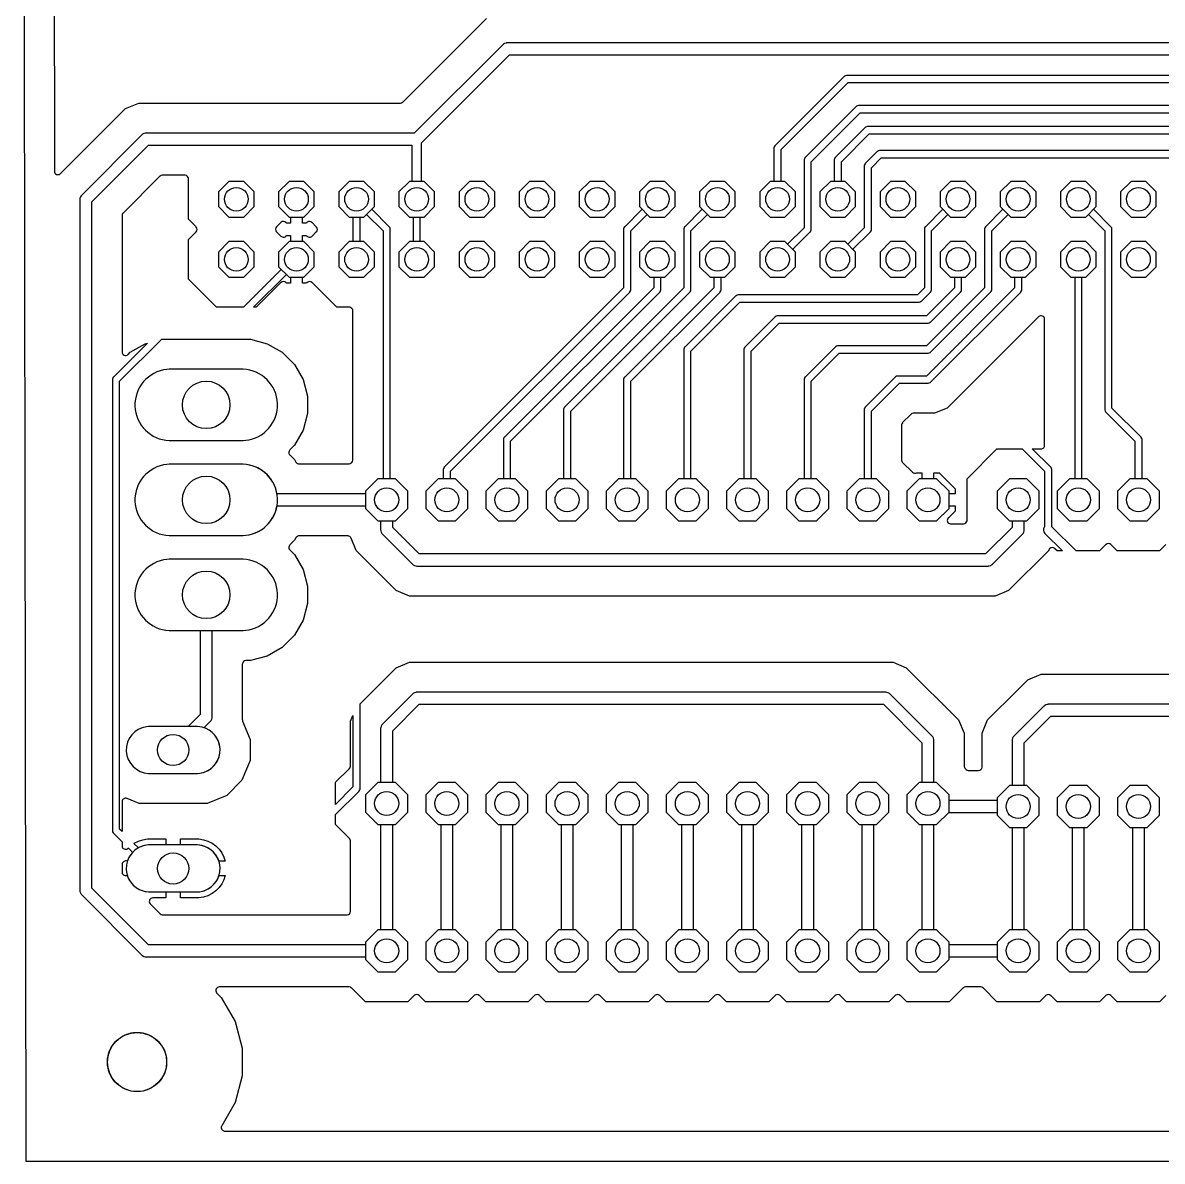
# Model space of a CAD drawing. Header units: millimetres. Extents: x -2.7 to 91.1, y 1.3 to 86.5.
# Drawn here: x -2.67 to 45.45, y 1.27 to 49.37 of the extents above; entities that cross this region are included whole.
import ezdxf

# ---------------------------------------------------------------- set-up
doc = ezdxf.new("R2010")
doc.units = ezdxf.units.MM

msp = doc.modelspace()

# ---------------------------------------------------------------- linework, layer by layer
at = {"layer": '16_copper'}
for points in [[(-1.385, 78.62), (-1.332, 43.101), (-1.332, 43.099), (-1.332, 43.097, 0.622974), (-1.084, 42.983), (-1.072, 42.993), (1.227, 45.292), (1.677, 45.742), (2.237, 45.974), (13.276, 45.974), (13.281, 45.975), (13.287, 45.974, 0.153128), (13.372, 46.008), (13.383, 46.019), (16.467, 49.102), (16.467, 49.102), (16.917, 49.552)], [(64.516, 48.514), (17.78, 48.514), (17.761, 48.512), (17.741, 48.511, 0.118891), (17.631, 48.466), (17.601, 48.44), (17.6, 48.44), (17.6, 48.44), (13.865, 44.704), (2.54, 44.704), (2.521, 44.702), (2.501, 44.701, 0.118891), (2.391, 44.656), (2.361, 44.63), (2.36, 44.63), (2.36, 44.63), (-0.18, 42.09), (-0.192, 42.075), (-0.205, 42.06, 0.118893), (-0.251, 41.95), (-0.254, 41.91, 0.000218), (-0.254, 41.91), (-0.254, 12.7), (-0.252, 12.681), (-0.251, 12.661, 0.118891), (-0.206, 12.551), (-0.18, 12.521), (-0.18, 12.52), (-0.18, 12.52), (2.36, 9.98), (2.375, 9.968), (2.39, 9.955, 0.118893), (2.5, 9.909), (2.54, 9.906, 0.000218), (2.54, 9.906), (11.811, 9.906), (11.811, 9.792), (12.332, 9.271), (13.068, 9.271), (13.589, 9.792), (13.589, 10.528), (13.068, 11.049), (12.954, 11.049), (12.954, 15.494), (13.068, 15.494), (13.589, 16.015), (13.589, 16.751), (13.068, 17.272), (12.954, 17.272), (12.954, 19.453), (14.075, 20.574), (33.677, 20.574), (35.306, 18.945), (35.306, 17.272), (35.192, 17.272), (34.671, 16.751), (34.671, 16.015), (35.192, 15.494), (35.306, 15.494), (35.306, 11.049), (35.192, 11.049), (34.671, 10.528), (34.671, 9.792), (35.192, 9.271), (35.928, 9.271), (36.449, 9.792), (36.449, 9.906), (38.481, 9.906), (38.481, 9.792), (39.002, 9.271), (39.738, 9.271), (40.259, 9.792), (40.259, 10.528), (39.738, 11.049), (39.624, 11.049), (39.624, 15.367), (39.738, 15.367), (40.259, 15.888), (40.259, 16.624), (39.738, 17.145), (39.624, 17.145), (39.624, 18.945), (40.745, 20.066), (60.855, 20.066)], [(60.96, 20.574), (40.64, 20.574), (40.621, 20.572), (40.601, 20.571, 0.118891), (40.491, 20.526), (40.461, 20.5), (40.46, 20.5), (40.46, 20.5), (39.19, 19.23), (39.178, 19.215), (39.165, 19.2, 0.118893), (39.119, 19.09), (39.116, 19.05, 0.000218), (39.116, 19.05), (39.116, 17.145), (39.002, 17.145), (38.481, 16.624), (38.481, 16.51), (36.449, 16.51), (36.449, 16.751), (35.928, 17.272), (35.814, 17.272), (35.814, 19.05), (35.812, 19.069), (35.811, 19.089, 0.118891), (35.766, 19.199), (35.74, 19.229), (35.74, 19.23), (35.74, 19.23), (33.962, 21.008), (33.947, 21.02), (33.932, 21.033, 0.118893), (33.822, 21.079), (33.782, 21.082, 0.000218), (33.782, 21.082), (13.97, 21.082), (13.951, 21.08), (13.931, 21.079, 0.118891), (13.821, 21.034), (13.791, 21.008), (13.79, 21.008), (13.79, 21.008), (12.52, 19.738), (12.508, 19.723), (12.495, 19.708, 0.118893), (12.449, 19.598), (12.446, 19.558, 0.000218), (12.446, 19.558), (12.446, 17.272), (12.332, 17.272), (11.811, 16.751), (11.811, 16.015), (12.332, 15.494), (12.446, 15.494), (12.446, 11.049), (12.332, 11.049), (11.811, 10.528), (11.811, 10.414), (2.645, 10.414), (0.254, 12.805), (0.254, 41.805), (2.645, 44.196), (13.767, 44.196), (13.767, 42.664), (13.658, 42.664), (13.216, 42.222), (13.216, 41.598), (13.658, 41.156), (13.818, 41.156), (13.818, 40.124), (13.658, 40.124), (13.216, 39.682), (13.216, 39.058), (13.658, 38.616), (14.282, 38.616), (14.724, 39.058), (14.724, 39.682), (14.282, 40.124), (14.122, 40.124), (14.122, 41.156), (14.282, 41.156), (14.724, 41.598), (14.724, 42.222), (14.282, 42.664), (14.173, 42.664), (14.173, 44.294), (17.885, 48.006), (64.77, 48.006)], [(82.487, 47.142), (32.131, 47.142), (32.125, 47.142), (32.12, 47.142, 0.153128), (32.035, 47.108), (32.023, 47.098), (29.102, 44.177), (29.099, 44.172), (29.094, 44.168, 0.153125), (29.058, 44.085), (29.058, 44.069), (29.058, 42.664), (28.898, 42.664), (28.456, 42.222), (28.456, 41.598), (28.898, 41.156), (29.522, 41.156), (29.964, 41.598), (29.964, 42.222), (29.522, 42.664), (29.362, 42.664), (29.362, 44.006), (32.194, 46.838), (82.55, 46.838)], [(83.757, 45.872), (32.639, 45.872), (32.633, 45.872), (32.628, 45.872, 0.153128), (32.543, 45.838), (32.531, 45.828), (30.372, 43.669), (30.369, 43.664), (30.364, 43.66, 0.153125), (30.328, 43.577), (30.328, 43.561), (30.328, 40.703), (29.635, 40.011), (29.522, 40.124), (28.898, 40.124), (28.456, 39.682), (28.456, 39.058), (28.898, 38.616), (29.522, 38.616), (29.964, 39.058), (29.964, 39.682), (29.851, 39.795), (30.588, 40.532), (30.591, 40.537), (30.596, 40.541, 0.153125), (30.632, 40.624), (30.632, 40.64), (30.632, 43.498), (32.702, 45.568), (83.82, 45.568)], [(63.119, 44.983), (33.02, 44.983), (33.014, 44.983), (33.009, 44.983, 0.153128), (32.924, 44.949), (32.912, 44.939), (31.642, 43.669), (31.639, 43.664), (31.634, 43.66, 0.153125), (31.598, 43.577), (31.598, 43.561), (31.598, 42.664), (31.438, 42.664), (30.996, 42.222), (30.996, 41.598), (31.438, 41.156), (32.062, 41.156), (32.504, 41.598), (32.504, 42.222), (32.062, 42.664), (31.902, 42.664), (31.902, 43.498), (33.083, 44.679), (63.056, 44.679)], [(61.595, 43.967), (33.528, 43.967), (33.522, 43.967), (33.517, 43.967, 0.153128), (33.432, 43.933), (33.42, 43.923), (32.912, 43.415), (32.909, 43.41), (32.904, 43.406, 0.153125), (32.868, 43.323), (32.868, 43.307), (32.868, 40.703), (32.175, 40.011), (32.062, 40.124), (31.438, 40.124), (30.996, 39.682), (30.996, 39.058), (31.438, 38.616), (32.062, 38.616), (32.504, 39.058), (32.504, 39.682), (32.391, 39.795), (33.128, 40.532), (33.131, 40.537), (33.136, 40.541, 0.153125), (33.172, 40.624), (33.172, 40.64), (33.172, 43.244), (33.591, 43.663), (61.532, 43.663)], [(45.612, 27.319), (45.344, 27.051), (43.556, 27.051), (43.288, 27.319), (43.285, 27.321), (43.282, 27.324, 0.370187), (43.084, 27.329), (43.072, 27.319), (42.804, 27.051), (41.816, 27.051), (40.792, 28.075), (40.792, 30.48), (40.792, 30.486), (40.792, 30.491, 0.153128), (40.758, 30.576), (40.748, 30.588), (39.967, 31.369), (40.289, 31.369), (40.295, 31.367), (40.308, 31.364, 0.436405), (40.487, 31.498), (40.488, 31.514), (40.488, 36.838), (40.487, 36.84), (40.488, 36.842, 0.622974), (40.239, 36.956), (40.227, 36.946), (36.787, 33.506), (36.366, 33.084), (35.843, 32.868), (34.942, 32.868), (34.937, 32.867), (34.931, 32.867, 0.153128), (34.846, 32.833), (34.835, 32.823), (34.487, 32.475), (34.483, 32.471), (34.479, 32.467, 0.153125), (34.443, 32.383), (34.442, 32.368), (34.442, 30.904), (34.443, 30.898), (34.443, 30.893, 0.153124), (34.477, 30.808), (34.487, 30.796), (34.901, 30.383), (34.904, 30.38), (34.906, 30.377, 0.268082), (35.072, 30.352), (35.074, 30.353), (35.306, 30.353), (35.306, 30.099), (35.192, 30.099), (34.671, 29.578), (34.671, 28.842), (35.192, 28.321), (35.928, 28.321), (36.449, 28.842), (36.449, 28.956), (36.703, 28.956), (36.703, 28.737), (36.421, 28.454), (36.419, 28.453), (36.418, 28.451, 0.622974), (36.513, 28.195), (36.528, 28.194), (37.059, 28.194), (37.062, 28.194), (37.066, 28.194, 0.370187), (37.21, 28.331), (37.211, 28.346), (37.211, 30.104), (38.476, 31.369), (39.535, 31.369), (40.488, 30.417), (40.488, 28.073), (40.473, 28.055, 0.361417), (40.496, 27.796), (41.242, 27.051), (41.016, 27.051), (40.919, 27.147), (40.917, 27.149), (40.915, 27.151, 0.417866), (40.699, 27.142), (40.697, 27.14), (40.695, 27.138, 0.04296), (40.677, 27.112), (40.671, 27.098), (40.662, 27.077), (40.212, 26.627), (39.413, 25.828), (39.413, 25.828), (38.963, 25.378), (38.403, 25.146), (13.667, 25.146), (13.107, 25.378), (12.657, 25.828), (12.657, 25.828), (11.408, 27.077), (11.195, 27.592), (11.192, 27.596), (11.191, 27.601, 0.258803), (11.069, 27.685), (11.054, 27.686), (8.997, 27.686), (8.987, 27.685), (8.977, 27.685, 0.17068), (8.887, 27.639), (8.885, 27.636), (8.881, 27.631), (8.874, 27.623), (8.869, 27.616), (8.868, 27.614), (8.867, 27.613), (8.865, 27.61), (8.805, 27.506), (8.61, 27.311), (8.608, 27.308), (8.605, 27.306, 0.370187), (8.6, 27.107), (8.61, 27.096), (8.805, 26.901), (9.171, 26.268), (9.36, 25.562), (9.36, 24.831), (9.171, 24.126), (8.805, 23.493), (8.289, 22.976), (7.656, 22.611), (6.95, 22.422), (6.756, 22.422), (6.753, 22.421), (6.749, 22.422, 0.370187), (6.605, 22.285), (6.604, 22.269), (6.604, 19.921), (6.605, 19.914), (6.605, 19.907, 0.050692), (6.61, 19.877), (6.616, 19.862), (6.934, 19.093), (6.934, 18.194), (6.59, 17.363), (5.954, 16.727), (5.123, 16.383), (2.243, 16.383), (1.735, 16.593), (1.732, 16.594), (1.729, 16.596, 0.490278), (1.525, 16.468), (1.524, 16.453), (1.524, 15.202), (1.422, 15.303), (1.422, 34.227), (3.188, 35.992), (3.21, 35.998), (6.95, 35.998), (7.656, 35.809), (8.289, 35.444), (8.805, 34.927), (9.171, 34.294), (9.36, 33.589), (9.36, 32.858), (9.171, 32.152), (8.805, 31.519), (8.61, 31.324), (8.608, 31.321), (8.605, 31.319, 0.370187), (8.6, 31.12), (8.61, 31.109), (8.805, 30.914), (8.865, 30.81), (8.871, 30.802), (8.877, 30.793, 0.205411), (8.982, 30.735), (8.99, 30.734), (8.992, 30.734), (8.994, 30.734), (8.997, 30.734), (11.108, 30.734), (11.113, 30.735), (11.119, 30.734, 0.14111), (11.204, 30.768), (11.215, 30.779), (11.233, 30.796, 0.172388), (11.277, 30.888), (11.278, 30.904), (11.278, 37.194), (11.277, 37.197), (11.277, 37.201, 0.370187), (11.141, 37.345), (11.125, 37.346), (10.592, 37.346), (9.549, 38.388), (9.546, 38.391), (9.544, 38.394, 0.370187), (9.345, 38.399), (9.334, 38.388), (9.308, 38.362), (9.14, 38.362), (9.14, 38.616), (9.202, 38.616), (9.644, 39.058), (9.644, 39.682), (9.202, 40.124), (9.14, 40.124), (9.14, 40.378), (9.308, 40.378), (9.334, 40.352, 0.384471), (9.538, 40.341), (9.549, 40.352), (9.73, 40.532), (9.731, 40.534, 0.380888), (9.74, 40.736), (9.73, 40.748), (9.549, 40.928), (9.546, 40.931), (9.544, 40.934, 0.370187), (9.345, 40.939), (9.334, 40.928), (9.308, 40.902), (9.14, 40.902), (9.14, 41.156), (9.202, 41.156), (9.644, 41.598), (9.644, 42.222), (9.202, 42.664), (8.578, 42.664), (8.136, 42.222), (8.136, 41.598), (8.578, 41.156), (8.64, 41.156), (8.64, 40.902), (8.472, 40.902), (8.446, 40.928, 0.384471), (8.242, 40.939), (8.231, 40.928), (8.05, 40.748), (8.049, 40.746, 0.380847), (8.04, 40.544), (8.05, 40.532), (8.231, 40.352), (8.234, 40.349), (8.236, 40.346, 0.370187), (8.435, 40.341), (8.446, 40.352), (8.472, 40.378), (8.64, 40.378), (8.64, 40.124), (8.578, 40.124), (8.136, 39.682), (8.136, 39.058), (8.249, 38.945), (6.65, 37.346), (5.512, 37.346), (4.326, 38.532), (4.326, 40.208), (4.65, 40.532), (4.651, 40.534, 0.380897), (4.66, 40.736), (4.65, 40.748), (4.326, 41.072), (4.326, 42.774), (4.326, 42.777), (4.326, 42.781), (4.326, 42.781, 0.370187), (4.189, 42.925), (4.174, 42.926), (3.234, 42.926), (3.229, 42.925), (3.223, 42.926, 0.153128), (3.138, 42.892), (3.127, 42.881), (1.569, 41.323), (1.565, 41.319), (1.561, 41.315, 0.153125), (1.525, 41.231), (1.524, 41.216), (1.524, 35.464), (1.524, 35.463), (1.524, 35.461, 0.622978), (1.773, 35.346), (1.784, 35.357), (1.871, 35.444), (2.504, 35.809), (2.599, 35.834), (1.162, 34.398), (1.159, 34.393), (1.154, 34.389, 0.153125), (1.118, 34.306), (1.118, 34.29), (1.118, 15.24), (1.118, 15.234), (1.118, 15.229, 0.153128), (1.152, 15.144), (1.162, 15.132), (1.524, 14.77), (1.524, 14.599), (1.524, 14.598), (1.524, 14.596, 0.622978), (1.773, 14.481), (1.784, 14.492), (1.793, 14.501), (1.973, 14.321), (1.961, 14.31, 0.087489), (1.776, 14.019), (1.749, 13.945, 0.518576), (1.525, 13.808), (1.524, 13.792), (1.524, 13.487), (1.524, 13.484), (1.524, 13.48, 0.370187), (1.661, 13.336), (1.676, 13.335), (1.749, 13.335), (1.776, 13.26, 0.291474), (2.649, 12.649), (3.378, 12.649), (3.378, 12.395), (2.828, 12.395), (2.826, 12.395), (2.824, 12.395, 0.622974), (2.71, 12.147), (2.72, 12.135), (3.127, 11.729), (3.131, 11.725), (3.135, 11.721, 0.153125), (3.219, 11.685), (3.234, 11.684), (11.024, 11.684), (11.027, 11.684), (11.031, 11.684, 0.370187), (11.175, 11.821), (11.176, 11.836), (11.176, 14.791), (11.175, 14.796), (11.176, 14.802, 0.153128), (11.142, 14.887), (11.131, 14.898), (10.541, 15.489), (10.541, 15.913), (11.538, 16.91), (11.541, 16.915), (11.546, 16.919, 0.153125), (11.582, 17.002), (11.582, 17.018), (11.582, 20.596), (13.107, 22.12), (13.667, 22.352), (34.085, 22.352), (34.645, 22.12), (36.852, 19.913), (37.084, 19.353), (37.084, 17.975), (37.085, 17.97), (37.084, 17.964, 0.101646), (37.101, 17.905), (37.107, 17.897), (37.111, 17.888, 0.015582), (37.118, 17.879), (37.129, 17.868), (37.172, 17.825, 0.172358), (37.264, 17.781), (37.279, 17.78), (37.694, 17.78), (37.697, 17.78), (37.701, 17.78, 0.370187), (37.845, 17.917), (37.846, 17.932), (37.846, 19.353), (38.078, 19.913), (39.327, 21.162), (39.327, 21.162), (39.777, 21.612), (40.337, 21.844), (61.263, 21.844)], [(45.612, 8.269), (45.344, 8.001), (43.556, 8.001), (43.288, 8.269), (43.285, 8.271), (43.282, 8.274, 0.370187), (43.084, 8.279), (43.072, 8.269), (42.804, 8.001), (41.016, 8.001), (40.748, 8.269), (40.745, 8.271), (40.742, 8.274, 0.370187), (40.544, 8.279), (40.532, 8.269), (40.264, 8.001), (38.476, 8.001), (37.885, 8.591), (37.881, 8.595), (37.877, 8.599, 0.153125), (37.793, 8.635), (37.778, 8.636), (37.152, 8.636), (37.147, 8.635), (37.141, 8.636, 0.153128), (37.056, 8.602), (37.045, 8.591), (36.454, 8.001), (34.666, 8.001), (34.398, 8.269), (34.395, 8.271), (34.392, 8.274, 0.370187), (34.194, 8.279), (34.182, 8.269), (33.914, 8.001), (32.126, 8.001), (31.858, 8.269), (31.855, 8.271), (31.852, 8.274, 0.370187), (31.654, 8.279), (31.642, 8.269), (31.374, 8.001), (29.586, 8.001), (29.318, 8.269), (29.315, 8.271), (29.312, 8.274, 0.370187), (29.114, 8.279), (29.102, 8.269), (28.834, 8.001), (27.046, 8.001), (26.778, 8.269), (26.775, 8.271), (26.772, 8.274, 0.370187), (26.574, 8.279), (26.562, 8.269), (26.294, 8.001), (24.506, 8.001), (24.238, 8.269), (24.235, 8.271), (24.232, 8.274, 0.370187), (24.034, 8.279), (24.022, 8.269), (23.754, 8.001), (21.966, 8.001), (21.698, 8.269), (21.695, 8.271), (21.692, 8.274, 0.370187), (21.494, 8.279), (21.482, 8.269), (21.214, 8.001), (19.426, 8.001), (19.158, 8.269), (19.155, 8.271), (19.152, 8.274, 0.370187), (18.954, 8.279), (18.942, 8.269), (18.674, 8.001), (16.886, 8.001), (16.618, 8.269), (16.615, 8.271), (16.612, 8.274, 0.370187), (16.414, 8.279), (16.402, 8.269), (16.134, 8.001), (14.346, 8.001), (14.078, 8.269), (14.075, 8.271), (14.072, 8.274, 0.370187), (13.874, 8.279), (13.862, 8.269), (13.594, 8.001), (11.806, 8.001), (11.215, 8.591), (11.211, 8.595), (11.207, 8.599, 0.153125), (11.123, 8.635), (11.108, 8.636), (5.638, 8.636), (5.636, 8.636), (5.634, 8.636, 0.622974), (5.52, 8.387), (5.53, 8.376), (5.716, 8.19), (6.301, 7.177), (6.604, 6.046), (6.604, 4.876), (6.301, 3.745), (5.737, 2.769), (5.732, 2.757), (5.726, 2.745, 0.490278), (5.854, 2.541), (5.857, 2.541), (5.859, 2.54), (5.861, 2.54), (5.869, 2.54), (81.16, 2.54)]]:
    msp.add_lwpolyline(points, format="xyb", dxfattribs=at)
for points in [[(38.119, 26.418), (38.139, 26.419, 0.118891), (38.249, 26.464), (38.279, 26.49), (38.28, 26.49), (38.28, 26.49), (39.55, 27.76), (39.562, 27.775), (39.575, 27.79, 0.118893), (39.621, 27.9), (39.624, 27.94, 0.000218), (39.624, 27.94), (39.624, 28.321), (39.738, 28.321), (40.259, 28.842), (40.259, 29.578), (39.738, 30.099), (39.002, 30.099), (38.481, 29.578), (38.481, 28.842), (39.002, 28.321), (39.116, 28.321), (39.116, 28.045), (37.995, 26.924), (14.075, 26.924), (12.954, 28.045), (12.954, 28.321), (13.068, 28.321), (13.589, 28.842), (13.589, 29.578), (13.068, 30.099), (12.852, 30.099), (12.852, 40.64), (12.852, 40.646), (12.852, 40.651, 0.153128), (12.818, 40.736), (12.808, 40.748), (12.071, 41.485), (12.184, 41.598), (12.184, 42.222), (11.742, 42.664), (11.118, 42.664), (10.676, 42.222), (10.676, 41.598), (11.118, 41.156), (11.278, 41.156), (11.278, 40.124), (11.118, 40.124), (10.676, 39.682), (10.676, 39.058), (11.118, 38.616), (11.742, 38.616), (12.184, 39.058), (12.184, 39.682), (11.742, 40.124), (11.582, 40.124), (11.582, 41.156), (11.742, 41.156), (11.855, 41.269), (12.548, 40.577), (12.548, 30.099), (12.332, 30.099), (11.811, 29.578), (11.811, 29.464), (8.069, 29.464), (8.067, 29.477, 0.35278), (6.639, 30.715), (3.521, 30.715), (3.414, 30.707, 0.931033), (3.521, 27.705), (6.639, 27.705), (6.746, 27.713, 0.332832), (8.067, 28.943), (8.069, 28.956), (11.811, 28.956), (11.811, 28.842), (12.332, 28.321), (12.446, 28.321), (12.446, 27.94), (12.448, 27.921), (12.449, 27.901, 0.118891), (12.494, 27.791), (12.52, 27.761), (12.52, 27.76), (12.52, 27.76), (13.79, 26.49), (13.805, 26.478), (13.82, 26.465, 0.118893), (13.93, 26.419), (13.97, 26.416, 0.000218), (13.97, 26.416), (38.1, 26.416)], [(16.129, 28.842), (16.129, 29.578), (15.608, 30.099), (15.392, 30.099), (15.392, 30.417), (22.968, 37.992), (22.971, 37.997), (22.976, 38.001, 0.153125), (23.012, 38.084), (23.012, 38.1), (23.012, 40.577), (23.705, 41.269), (23.818, 41.156), (24.442, 41.156), (24.884, 41.598), (24.884, 42.222), (24.442, 42.664), (23.818, 42.664), (23.376, 42.222), (23.376, 41.598), (23.489, 41.485), (22.752, 40.748), (22.749, 40.743), (22.744, 40.739, 0.153125), (22.708, 40.656), (22.708, 40.64), (22.708, 38.163), (15.132, 30.588), (15.129, 30.583), (15.124, 30.579, 0.153125), (15.088, 30.496), (15.088, 30.48), (15.088, 30.099), (14.872, 30.099), (14.351, 29.578), (14.351, 28.842), (14.872, 28.321), (15.608, 28.321)], [(21.209, 28.842), (21.209, 29.578), (20.688, 30.099), (20.472, 30.099), (20.472, 32.957), (25.508, 37.992), (25.511, 37.997), (25.516, 38.001, 0.153125), (25.552, 38.084), (25.552, 38.1), (25.552, 40.577), (26.245, 41.269), (26.358, 41.156), (26.982, 41.156), (27.424, 41.598), (27.424, 42.222), (26.982, 42.664), (26.358, 42.664), (25.916, 42.222), (25.916, 41.598), (26.029, 41.485), (25.292, 40.748), (25.289, 40.743), (25.284, 40.739, 0.153125), (25.248, 40.656), (25.248, 40.64), (25.248, 38.163), (20.212, 33.128), (20.209, 33.123), (20.204, 33.119, 0.153125), (20.168, 33.036), (20.168, 33.02), (20.168, 30.099), (19.952, 30.099), (19.431, 29.578), (19.431, 28.842), (19.952, 28.321), (20.688, 28.321)], [(26.289, 28.842), (26.289, 29.578), (25.768, 30.099), (25.552, 30.099), (25.552, 35.497), (27.622, 37.567), (35.179, 37.567), (35.185, 37.567), (35.19, 37.567, 0.153128), (35.275, 37.601), (35.287, 37.611), (35.668, 37.992), (35.671, 37.997), (35.676, 38.001, 0.153125), (35.712, 38.084), (35.712, 38.1), (35.712, 40.577), (36.405, 41.269), (36.518, 41.156), (37.142, 41.156), (37.584, 41.598), (37.584, 42.222), (37.142, 42.664), (36.518, 42.664), (36.076, 42.222), (36.076, 41.598), (36.189, 41.485), (35.452, 40.748), (35.449, 40.743), (35.444, 40.739, 0.153125), (35.408, 40.656), (35.408, 40.64), (35.408, 38.163), (35.116, 37.871), (27.559, 37.871), (27.553, 37.871), (27.548, 37.871, 0.153128), (27.463, 37.837), (27.451, 37.827), (25.292, 35.668), (25.289, 35.663), (25.284, 35.659, 0.153125), (25.248, 35.576), (25.248, 35.56), (25.248, 30.099), (25.032, 30.099), (24.511, 29.578), (24.511, 28.842), (25.032, 28.321), (25.768, 28.321)], [(31.369, 28.842), (31.369, 29.578), (30.848, 30.099), (30.632, 30.099), (30.632, 34.227), (31.813, 35.408), (35.56, 35.408), (35.566, 35.408), (35.571, 35.408, 0.153128), (35.656, 35.442), (35.668, 35.452), (38.208, 37.992), (38.211, 37.997), (38.216, 38.001, 0.153125), (38.252, 38.084), (38.252, 38.1), (38.252, 40.577), (38.945, 41.269), (39.058, 41.156), (39.682, 41.156), (40.124, 41.598), (40.124, 42.222), (39.682, 42.664), (39.058, 42.664), (38.616, 42.222), (38.616, 41.598), (38.729, 41.485), (37.992, 40.748), (37.989, 40.743), (37.984, 40.739, 0.153125), (37.948, 40.656), (37.948, 40.64), (37.948, 38.163), (35.497, 35.712), (31.75, 35.712), (31.744, 35.712), (31.739, 35.712, 0.153128), (31.654, 35.678), (31.642, 35.668), (30.372, 34.398), (30.369, 34.393), (30.364, 34.389, 0.153125), (30.328, 34.306), (30.328, 34.29), (30.328, 30.099), (30.112, 30.099), (29.591, 29.578), (29.591, 28.842), (30.112, 28.321), (30.848, 28.321)], [(45.339, 28.842), (45.339, 29.578), (44.818, 30.099), (44.602, 30.099), (44.602, 31.75), (44.602, 31.756), (44.602, 31.761, 0.153128), (44.568, 31.846), (44.558, 31.858), (43.332, 33.083), (43.332, 40.64), (43.332, 40.646), (43.332, 40.651, 0.153128), (43.298, 40.736), (43.288, 40.748), (42.551, 41.485), (42.664, 41.598), (42.664, 42.222), (42.222, 42.664), (41.598, 42.664), (41.156, 42.222), (41.156, 41.598), (41.598, 41.156), (42.222, 41.156), (42.335, 41.269), (43.028, 40.577), (43.028, 33.02), (43.028, 33.014), (43.028, 33.009, 0.153128), (43.062, 32.924), (43.072, 32.912), (44.298, 31.687), (44.298, 30.099), (44.082, 30.099), (43.561, 29.578), (43.561, 28.842), (44.082, 28.321), (44.818, 28.321)], [(18.669, 28.842), (18.669, 29.578), (18.148, 30.099), (17.932, 30.099), (17.932, 31.687), (24.238, 37.992), (24.241, 37.997), (24.246, 38.001, 0.153125), (24.282, 38.084), (24.282, 38.1), (24.282, 38.616), (24.442, 38.616), (24.884, 39.058), (24.884, 39.682), (24.442, 40.124), (23.818, 40.124), (23.376, 39.682), (23.376, 39.058), (23.818, 38.616), (23.978, 38.616), (23.978, 38.163), (17.672, 31.858), (17.669, 31.853), (17.664, 31.849, 0.153125), (17.628, 31.766), (17.628, 31.75), (17.628, 30.099), (17.412, 30.099), (16.891, 29.578), (16.891, 28.842), (17.412, 28.321), (18.148, 28.321)], [(23.749, 28.842), (23.749, 29.578), (23.228, 30.099), (23.012, 30.099), (23.012, 34.227), (26.778, 37.992), (26.781, 37.997), (26.786, 38.001, 0.153125), (26.822, 38.084), (26.822, 38.1), (26.822, 38.616), (26.982, 38.616), (27.424, 39.058), (27.424, 39.682), (26.982, 40.124), (26.358, 40.124), (25.916, 39.682), (25.916, 39.058), (26.358, 38.616), (26.518, 38.616), (26.518, 38.163), (22.752, 34.398), (22.749, 34.393), (22.744, 34.389, 0.153125), (22.708, 34.306), (22.708, 34.29), (22.708, 30.099), (22.492, 30.099), (21.971, 29.578), (21.971, 28.842), (22.492, 28.321), (23.228, 28.321)], [(28.829, 28.842), (28.829, 29.578), (28.308, 30.099), (28.092, 30.099), (28.092, 35.497), (29.273, 36.678), (35.56, 36.678), (35.566, 36.678), (35.571, 36.678, 0.153128), (35.656, 36.712), (35.668, 36.722), (36.938, 37.992), (36.941, 37.997), (36.946, 38.001, 0.153125), (36.982, 38.084), (36.982, 38.1), (36.982, 38.616), (37.142, 38.616), (37.584, 39.058), (37.584, 39.682), (37.142, 40.124), (36.518, 40.124), (36.076, 39.682), (36.076, 39.058), (36.518, 38.616), (36.678, 38.616), (36.678, 38.163), (35.497, 36.982), (29.21, 36.982), (29.204, 36.982), (29.199, 36.982, 0.153128), (29.114, 36.948), (29.102, 36.938), (27.832, 35.668), (27.829, 35.663), (27.824, 35.659, 0.153125), (27.788, 35.576), (27.788, 35.56), (27.788, 30.099), (27.572, 30.099), (27.051, 29.578), (27.051, 28.842), (27.572, 28.321), (28.308, 28.321)], [(33.909, 28.842), (33.909, 29.578), (33.388, 30.099), (33.172, 30.099), (33.172, 32.957), (34.353, 34.138), (35.56, 34.138), (35.566, 34.138), (35.571, 34.138, 0.153128), (35.656, 34.172), (35.668, 34.182), (39.478, 37.992), (39.481, 37.997), (39.486, 38.001, 0.153125), (39.522, 38.084), (39.522, 38.1), (39.522, 38.616), (39.682, 38.616), (40.124, 39.058), (40.124, 39.682), (39.682, 40.124), (39.058, 40.124), (38.616, 39.682), (38.616, 39.058), (39.058, 38.616), (39.218, 38.616), (39.218, 38.163), (35.497, 34.442), (34.29, 34.442), (34.284, 34.442), (34.279, 34.442, 0.153128), (34.194, 34.408), (34.182, 34.398), (32.912, 33.128), (32.909, 33.123), (32.904, 33.119, 0.153125), (32.868, 33.036), (32.868, 33.02), (32.868, 30.099), (32.652, 30.099), (32.131, 29.578), (32.131, 28.842), (32.652, 28.321), (33.388, 28.321)], [(7.082, 37.346), (8.465, 38.729), (8.578, 38.616), (8.64, 38.616), (8.64, 38.362), (8.472, 38.362), (8.446, 38.388, 0.384463), (8.242, 38.399), (8.231, 38.388), (7.188, 37.346)], [(6.746, 31.726, 0.931033), (6.639, 34.728), (3.521, 34.728), (3.414, 34.72, 0.931033), (3.521, 31.718), (6.639, 31.718)], [(4.803, 17.661, 0.767327), (5.053, 19.56), (4.984, 19.585), (5.26, 19.861), (5.272, 19.876), (5.285, 19.891, 0.118893), (5.331, 20.001), (5.334, 20.04, 0.000218), (5.334, 20.041), (5.334, 23.692), (6.639, 23.692), (6.746, 23.7, 0.931033), (6.639, 26.702), (3.521, 26.702), (3.414, 26.694, 0.931033), (3.521, 23.692), (4.826, 23.692), (4.826, 20.146), (4.314, 19.634), (2.649, 19.634), (2.563, 19.627, 0.916332), (2.649, 17.653), (4.717, 17.653)], [(10.541, 17.277), (11.131, 17.868), (11.135, 17.872), (11.139, 17.876, 0.153125), (11.175, 17.96), (11.176, 17.975), (11.176, 19.861), (11.278, 20.106), (11.278, 17.081), (10.541, 16.345)], [(2.029, 14.696), (2.04, 14.704), (2.215, 14.793), (2.401, 14.854), (2.594, 14.884), (3.378, 14.884), (3.378, 14.63), (2.649, 14.63), (2.563, 14.623, 0.087489), (2.235, 14.519), (2.217, 14.509)], [(5.617, 13.945, 0.313345), (4.717, 14.63), (3.988, 14.63), (3.988, 14.884), (4.772, 14.884), (4.965, 14.854), (5.151, 14.793), (5.326, 14.704), (5.484, 14.589), (5.623, 14.451), (5.738, 14.292), (5.827, 14.118), (5.883, 13.945)], [(3.988, 12.395), (3.988, 12.649), (4.717, 12.649), (4.803, 12.657, 0.289544), (5.617, 13.335), (5.883, 13.335), (5.827, 13.162), (5.738, 12.987), (5.623, 12.829), (5.484, 12.69), (5.326, 12.575), (5.151, 12.486), (4.965, 12.426), (4.772, 12.395)]]:
    msp.add_lwpolyline(points, format="xyb", close=True, dxfattribs=at)
for points in [[(7.104, 41.598), (7.104, 42.222), (6.662, 42.664), (6.038, 42.664), (5.596, 42.222), (5.596, 41.598), (6.038, 41.156), (6.662, 41.156)], [(17.264, 41.598), (17.264, 42.222), (16.822, 42.664), (16.198, 42.664), (15.756, 42.222), (15.756, 41.598), (16.198, 41.156), (16.822, 41.156)], [(19.804, 41.598), (19.804, 42.222), (19.362, 42.664), (18.738, 42.664), (18.296, 42.222), (18.296, 41.598), (18.738, 41.156), (19.362, 41.156)], [(22.344, 41.598), (22.344, 42.222), (21.902, 42.664), (21.278, 42.664), (20.836, 42.222), (20.836, 41.598), (21.278, 41.156), (21.902, 41.156)], [(35.044, 41.598), (35.044, 42.222), (34.602, 42.664), (33.978, 42.664), (33.536, 42.222), (33.536, 41.598), (33.978, 41.156), (34.602, 41.156)], [(45.204, 41.598), (45.204, 42.222), (44.762, 42.664), (44.138, 42.664), (43.696, 42.222), (43.696, 41.598), (44.138, 41.156), (44.762, 41.156)], [(7.104, 39.058), (7.104, 39.682), (6.662, 40.124), (6.038, 40.124), (5.596, 39.682), (5.596, 39.058), (6.038, 38.616), (6.662, 38.616)], [(17.264, 39.058), (17.264, 39.682), (16.822, 40.124), (16.198, 40.124), (15.756, 39.682), (15.756, 39.058), (16.198, 38.616), (16.822, 38.616)], [(19.804, 39.058), (19.804, 39.682), (19.362, 40.124), (18.738, 40.124), (18.296, 39.682), (18.296, 39.058), (18.738, 38.616), (19.362, 38.616)], [(22.344, 39.058), (22.344, 39.682), (21.902, 40.124), (21.278, 40.124), (20.836, 39.682), (20.836, 39.058), (21.278, 38.616), (21.902, 38.616)], [(35.044, 39.058), (35.044, 39.682), (34.602, 40.124), (33.978, 40.124), (33.536, 39.682), (33.536, 39.058), (33.978, 38.616), (34.602, 38.616)], [(42.799, 28.842), (42.799, 29.578), (42.278, 30.099), (42.062, 30.099), (42.062, 38.616), (42.222, 38.616), (42.664, 39.058), (42.664, 39.682), (42.222, 40.124), (41.598, 40.124), (41.156, 39.682), (41.156, 39.058), (41.598, 38.616), (41.758, 38.616), (41.758, 30.099), (41.542, 30.099), (41.021, 29.578), (41.021, 28.842), (41.542, 28.321), (42.278, 28.321)], [(45.204, 39.058), (45.204, 39.682), (44.762, 40.124), (44.138, 40.124), (43.696, 39.682), (43.696, 39.058), (44.138, 38.616), (44.762, 38.616)], [(36.449, 29.464), (36.449, 29.578), (35.928, 30.099), (35.814, 30.099), (35.814, 30.353), (36.033, 30.353), (36.703, 29.683), (36.703, 29.464)], [(16.129, 9.792), (16.129, 10.528), (15.608, 11.049), (15.494, 11.049), (15.494, 15.494), (15.608, 15.494), (16.129, 16.015), (16.129, 16.751), (15.608, 17.272), (14.872, 17.272), (14.351, 16.751), (14.351, 16.015), (14.872, 15.494), (14.986, 15.494), (14.986, 11.049), (14.872, 11.049), (14.351, 10.528), (14.351, 9.792), (14.872, 9.271), (15.608, 9.271)], [(18.669, 9.792), (18.669, 10.528), (18.148, 11.049), (18.034, 11.049), (18.034, 15.494), (18.148, 15.494), (18.669, 16.015), (18.669, 16.751), (18.148, 17.272), (17.412, 17.272), (16.891, 16.751), (16.891, 16.015), (17.412, 15.494), (17.526, 15.494), (17.526, 11.049), (17.412, 11.049), (16.891, 10.528), (16.891, 9.792), (17.412, 9.271), (18.148, 9.271)], [(21.209, 9.792), (21.209, 10.528), (20.688, 11.049), (20.574, 11.049), (20.574, 15.494), (20.688, 15.494), (21.209, 16.015), (21.209, 16.751), (20.688, 17.272), (19.952, 17.272), (19.431, 16.751), (19.431, 16.015), (19.952, 15.494), (20.066, 15.494), (20.066, 11.049), (19.952, 11.049), (19.431, 10.528), (19.431, 9.792), (19.952, 9.271), (20.688, 9.271)], [(23.749, 9.792), (23.749, 10.528), (23.228, 11.049), (23.114, 11.049), (23.114, 15.494), (23.228, 15.494), (23.749, 16.015), (23.749, 16.751), (23.228, 17.272), (22.492, 17.272), (21.971, 16.751), (21.971, 16.015), (22.492, 15.494), (22.606, 15.494), (22.606, 11.049), (22.492, 11.049), (21.971, 10.528), (21.971, 9.792), (22.492, 9.271), (23.228, 9.271)], [(26.289, 9.792), (26.289, 10.528), (25.768, 11.049), (25.654, 11.049), (25.654, 15.494), (25.768, 15.494), (26.289, 16.015), (26.289, 16.751), (25.768, 17.272), (25.032, 17.272), (24.511, 16.751), (24.511, 16.015), (25.032, 15.494), (25.146, 15.494), (25.146, 11.049), (25.032, 11.049), (24.511, 10.528), (24.511, 9.792), (25.032, 9.271), (25.768, 9.271)], [(28.829, 9.792), (28.829, 10.528), (28.308, 11.049), (28.194, 11.049), (28.194, 15.494), (28.308, 15.494), (28.829, 16.015), (28.829, 16.751), (28.308, 17.272), (27.572, 17.272), (27.051, 16.751), (27.051, 16.015), (27.572, 15.494), (27.686, 15.494), (27.686, 11.049), (27.572, 11.049), (27.051, 10.528), (27.051, 9.792), (27.572, 9.271), (28.308, 9.271)], [(31.369, 9.792), (31.369, 10.528), (30.848, 11.049), (30.734, 11.049), (30.734, 15.494), (30.848, 15.494), (31.369, 16.015), (31.369, 16.751), (30.848, 17.272), (30.112, 17.272), (29.591, 16.751), (29.591, 16.015), (30.112, 15.494), (30.226, 15.494), (30.226, 11.049), (30.112, 11.049), (29.591, 10.528), (29.591, 9.792), (30.112, 9.271), (30.848, 9.271)], [(33.909, 9.792), (33.909, 10.528), (33.388, 11.049), (33.274, 11.049), (33.274, 15.494), (33.388, 15.494), (33.909, 16.015), (33.909, 16.751), (33.388, 17.272), (32.652, 17.272), (32.131, 16.751), (32.131, 16.015), (32.652, 15.494), (32.766, 15.494), (32.766, 11.049), (32.652, 11.049), (32.131, 10.528), (32.131, 9.792), (32.652, 9.271), (33.388, 9.271)], [(42.799, 9.792), (42.799, 10.528), (42.278, 11.049), (42.164, 11.049), (42.164, 15.367), (42.278, 15.367), (42.799, 15.888), (42.799, 16.624), (42.278, 17.145), (41.542, 17.145), (41.021, 16.624), (41.021, 15.888), (41.542, 15.367), (41.656, 15.367), (41.656, 11.049), (41.542, 11.049), (41.021, 10.528), (41.021, 9.792), (41.542, 9.271), (42.278, 9.271)], [(45.339, 9.792), (45.339, 10.528), (44.818, 11.049), (44.704, 11.049), (44.704, 15.367), (44.818, 15.367), (45.339, 15.888), (45.339, 16.624), (44.818, 17.145), (44.082, 17.145), (43.561, 16.624), (43.561, 15.888), (44.082, 15.367), (44.196, 15.367), (44.196, 11.049), (44.082, 11.049), (43.561, 10.528), (43.561, 9.792), (44.082, 9.271), (44.818, 9.271)], [(36.449, 10.414), (36.449, 10.528), (35.928, 11.049), (35.814, 11.049), (35.814, 15.494), (35.928, 15.494), (36.436, 16.002), (38.481, 16.002), (38.481, 15.888), (39.002, 15.367), (39.116, 15.367), (39.116, 11.049), (39.002, 11.049), (38.481, 10.528), (38.481, 10.414)]]:
    msp.add_lwpolyline(points, close=True, dxfattribs=at)
at = {"layer": '1_copper'}
for points in [[(7.104, 41.598), (7.104, 42.222), (6.662, 42.664), (6.038, 42.664), (5.596, 42.222), (5.596, 41.598), (6.038, 41.156), (6.662, 41.156)], [(9.644, 41.598), (9.644, 42.222), (9.202, 42.664), (8.578, 42.664), (8.136, 42.222), (8.136, 41.598), (8.578, 41.156), (9.202, 41.156)], [(12.184, 41.598), (12.184, 42.222), (11.742, 42.664), (11.118, 42.664), (10.676, 42.222), (10.676, 41.598), (11.118, 41.156), (11.742, 41.156)], [(14.724, 41.598), (14.724, 42.222), (14.282, 42.664), (13.658, 42.664), (13.216, 42.222), (13.216, 41.598), (13.658, 41.156), (14.282, 41.156)], [(17.264, 41.598), (17.264, 42.222), (16.822, 42.664), (16.198, 42.664), (15.756, 42.222), (15.756, 41.598), (16.198, 41.156), (16.822, 41.156)], [(19.804, 41.598), (19.804, 42.222), (19.362, 42.664), (18.738, 42.664), (18.296, 42.222), (18.296, 41.598), (18.738, 41.156), (19.362, 41.156)], [(22.344, 41.598), (22.344, 42.222), (21.902, 42.664), (21.278, 42.664), (20.836, 42.222), (20.836, 41.598), (21.278, 41.156), (21.902, 41.156)], [(24.884, 41.598), (24.884, 42.222), (24.442, 42.664), (23.818, 42.664), (23.376, 42.222), (23.376, 41.598), (23.818, 41.156), (24.442, 41.156)], [(27.424, 41.598), (27.424, 42.222), (26.982, 42.664), (26.358, 42.664), (25.916, 42.222), (25.916, 41.598), (26.358, 41.156), (26.982, 41.156)], [(29.964, 41.598), (29.964, 42.222), (29.522, 42.664), (28.898, 42.664), (28.456, 42.222), (28.456, 41.598), (28.898, 41.156), (29.522, 41.156)], [(32.504, 41.598), (32.504, 42.222), (32.062, 42.664), (31.438, 42.664), (30.996, 42.222), (30.996, 41.598), (31.438, 41.156), (32.062, 41.156)], [(35.044, 41.598), (35.044, 42.222), (34.602, 42.664), (33.978, 42.664), (33.536, 42.222), (33.536, 41.598), (33.978, 41.156), (34.602, 41.156)], [(37.584, 41.598), (37.584, 42.222), (37.142, 42.664), (36.518, 42.664), (36.076, 42.222), (36.076, 41.598), (36.518, 41.156), (37.142, 41.156)], [(40.124, 41.598), (40.124, 42.222), (39.682, 42.664), (39.058, 42.664), (38.616, 42.222), (38.616, 41.598), (39.058, 41.156), (39.682, 41.156)], [(42.664, 41.598), (42.664, 42.222), (42.222, 42.664), (41.598, 42.664), (41.156, 42.222), (41.156, 41.598), (41.598, 41.156), (42.222, 41.156)], [(45.204, 41.598), (45.204, 42.222), (44.762, 42.664), (44.138, 42.664), (43.696, 42.222), (43.696, 41.598), (44.138, 41.156), (44.762, 41.156)], [(7.104, 39.058), (7.104, 39.682), (6.662, 40.124), (6.038, 40.124), (5.596, 39.682), (5.596, 39.058), (6.038, 38.616), (6.662, 38.616)], [(9.644, 39.058), (9.644, 39.682), (9.202, 40.124), (8.578, 40.124), (8.136, 39.682), (8.136, 39.058), (8.578, 38.616), (9.202, 38.616)], [(12.184, 39.058), (12.184, 39.682), (11.742, 40.124), (11.118, 40.124), (10.676, 39.682), (10.676, 39.058), (11.118, 38.616), (11.742, 38.616)], [(14.724, 39.058), (14.724, 39.682), (14.282, 40.124), (13.658, 40.124), (13.216, 39.682), (13.216, 39.058), (13.658, 38.616), (14.282, 38.616)], [(17.264, 39.058), (17.264, 39.682), (16.822, 40.124), (16.198, 40.124), (15.756, 39.682), (15.756, 39.058), (16.198, 38.616), (16.822, 38.616)], [(19.804, 39.058), (19.804, 39.682), (19.362, 40.124), (18.738, 40.124), (18.296, 39.682), (18.296, 39.058), (18.738, 38.616), (19.362, 38.616)], [(22.344, 39.058), (22.344, 39.682), (21.902, 40.124), (21.278, 40.124), (20.836, 39.682), (20.836, 39.058), (21.278, 38.616), (21.902, 38.616)], [(24.884, 39.058), (24.884, 39.682), (24.442, 40.124), (23.818, 40.124), (23.376, 39.682), (23.376, 39.058), (23.818, 38.616), (24.442, 38.616)], [(27.424, 39.058), (27.424, 39.682), (26.982, 40.124), (26.358, 40.124), (25.916, 39.682), (25.916, 39.058), (26.358, 38.616), (26.982, 38.616)], [(29.964, 39.058), (29.964, 39.682), (29.522, 40.124), (28.898, 40.124), (28.456, 39.682), (28.456, 39.058), (28.898, 38.616), (29.522, 38.616)], [(32.504, 39.058), (32.504, 39.682), (32.062, 40.124), (31.438, 40.124), (30.996, 39.682), (30.996, 39.058), (31.438, 38.616), (32.062, 38.616)], [(35.044, 39.058), (35.044, 39.682), (34.602, 40.124), (33.978, 40.124), (33.536, 39.682), (33.536, 39.058), (33.978, 38.616), (34.602, 38.616)], [(37.584, 39.058), (37.584, 39.682), (37.142, 40.124), (36.518, 40.124), (36.076, 39.682), (36.076, 39.058), (36.518, 38.616), (37.142, 38.616)], [(40.124, 39.058), (40.124, 39.682), (39.682, 40.124), (39.058, 40.124), (38.616, 39.682), (38.616, 39.058), (39.058, 38.616), (39.682, 38.616)], [(42.664, 39.058), (42.664, 39.682), (42.222, 40.124), (41.598, 40.124), (41.156, 39.682), (41.156, 39.058), (41.598, 38.616), (42.222, 38.616)], [(45.204, 39.058), (45.204, 39.682), (44.762, 40.124), (44.138, 40.124), (43.696, 39.682), (43.696, 39.058), (44.138, 38.616), (44.762, 38.616)], [(13.589, 28.842), (13.589, 29.578), (13.068, 30.099), (12.332, 30.099), (11.811, 29.578), (11.811, 28.842), (12.332, 28.321), (13.068, 28.321)], [(16.129, 28.842), (16.129, 29.578), (15.608, 30.099), (14.872, 30.099), (14.351, 29.578), (14.351, 28.842), (14.872, 28.321), (15.608, 28.321)], [(18.669, 28.842), (18.669, 29.578), (18.148, 30.099), (17.412, 30.099), (16.891, 29.578), (16.891, 28.842), (17.412, 28.321), (18.148, 28.321)], [(21.209, 28.842), (21.209, 29.578), (20.688, 30.099), (19.952, 30.099), (19.431, 29.578), (19.431, 28.842), (19.952, 28.321), (20.688, 28.321)], [(23.749, 28.842), (23.749, 29.578), (23.228, 30.099), (22.492, 30.099), (21.971, 29.578), (21.971, 28.842), (22.492, 28.321), (23.228, 28.321)], [(26.289, 28.842), (26.289, 29.578), (25.768, 30.099), (25.032, 30.099), (24.511, 29.578), (24.511, 28.842), (25.032, 28.321), (25.768, 28.321)], [(28.829, 28.842), (28.829, 29.578), (28.308, 30.099), (27.572, 30.099), (27.051, 29.578), (27.051, 28.842), (27.572, 28.321), (28.308, 28.321)], [(31.369, 28.842), (31.369, 29.578), (30.848, 30.099), (30.112, 30.099), (29.591, 29.578), (29.591, 28.842), (30.112, 28.321), (30.848, 28.321)], [(33.909, 28.842), (33.909, 29.578), (33.388, 30.099), (32.652, 30.099), (32.131, 29.578), (32.131, 28.842), (32.652, 28.321), (33.388, 28.321)], [(36.449, 28.842), (36.449, 29.578), (35.928, 30.099), (35.192, 30.099), (34.671, 29.578), (34.671, 28.842), (35.192, 28.321), (35.928, 28.321)], [(40.259, 28.842), (40.259, 29.578), (39.738, 30.099), (39.002, 30.099), (38.481, 29.578), (38.481, 28.842), (39.002, 28.321), (39.738, 28.321)], [(42.799, 28.842), (42.799, 29.578), (42.278, 30.099), (41.542, 30.099), (41.021, 29.578), (41.021, 28.842), (41.542, 28.321), (42.278, 28.321)], [(45.339, 28.842), (45.339, 29.578), (44.818, 30.099), (44.082, 30.099), (43.561, 29.578), (43.561, 28.842), (44.082, 28.321), (44.818, 28.321)], [(13.589, 16.015), (13.589, 16.751), (13.068, 17.272), (12.332, 17.272), (11.811, 16.751), (11.811, 16.015), (12.332, 15.494), (13.068, 15.494)], [(16.129, 16.015), (16.129, 16.751), (15.608, 17.272), (14.872, 17.272), (14.351, 16.751), (14.351, 16.015), (14.872, 15.494), (15.608, 15.494)], [(18.669, 16.015), (18.669, 16.751), (18.148, 17.272), (17.412, 17.272), (16.891, 16.751), (16.891, 16.015), (17.412, 15.494), (18.148, 15.494)], [(21.209, 16.015), (21.209, 16.751), (20.688, 17.272), (19.952, 17.272), (19.431, 16.751), (19.431, 16.015), (19.952, 15.494), (20.688, 15.494)], [(23.749, 16.015), (23.749, 16.751), (23.228, 17.272), (22.492, 17.272), (21.971, 16.751), (21.971, 16.015), (22.492, 15.494), (23.228, 15.494)], [(26.289, 16.015), (26.289, 16.751), (25.768, 17.272), (25.032, 17.272), (24.511, 16.751), (24.511, 16.015), (25.032, 15.494), (25.768, 15.494)], [(28.829, 16.015), (28.829, 16.751), (28.308, 17.272), (27.572, 17.272), (27.051, 16.751), (27.051, 16.015), (27.572, 15.494), (28.308, 15.494)], [(31.369, 16.015), (31.369, 16.751), (30.848, 17.272), (30.112, 17.272), (29.591, 16.751), (29.591, 16.015), (30.112, 15.494), (30.848, 15.494)], [(33.909, 16.015), (33.909, 16.751), (33.388, 17.272), (32.652, 17.272), (32.131, 16.751), (32.131, 16.015), (32.652, 15.494), (33.388, 15.494)], [(36.449, 16.015), (36.449, 16.751), (35.928, 17.272), (35.192, 17.272), (34.671, 16.751), (34.671, 16.015), (35.192, 15.494), (35.928, 15.494)], [(40.259, 15.888), (40.259, 16.624), (39.738, 17.145), (39.002, 17.145), (38.481, 16.624), (38.481, 15.888), (39.002, 15.367), (39.738, 15.367)], [(42.799, 15.888), (42.799, 16.624), (42.278, 17.145), (41.542, 17.145), (41.021, 16.624), (41.021, 15.888), (41.542, 15.367), (42.278, 15.367)], [(45.339, 15.888), (45.339, 16.624), (44.818, 17.145), (44.082, 17.145), (43.561, 16.624), (43.561, 15.888), (44.082, 15.367), (44.818, 15.367)], [(13.589, 9.792), (13.589, 10.528), (13.068, 11.049), (12.332, 11.049), (11.811, 10.528), (11.811, 9.792), (12.332, 9.271), (13.068, 9.271)], [(16.129, 9.792), (16.129, 10.528), (15.608, 11.049), (14.872, 11.049), (14.351, 10.528), (14.351, 9.792), (14.872, 9.271), (15.608, 9.271)], [(18.669, 9.792), (18.669, 10.528), (18.148, 11.049), (17.412, 11.049), (16.891, 10.528), (16.891, 9.792), (17.412, 9.271), (18.148, 9.271)], [(21.209, 9.792), (21.209, 10.528), (20.688, 11.049), (19.952, 11.049), (19.431, 10.528), (19.431, 9.792), (19.952, 9.271), (20.688, 9.271)], [(23.749, 9.792), (23.749, 10.528), (23.228, 11.049), (22.492, 11.049), (21.971, 10.528), (21.971, 9.792), (22.492, 9.271), (23.228, 9.271)], [(26.289, 9.792), (26.289, 10.528), (25.768, 11.049), (25.032, 11.049), (24.511, 10.528), (24.511, 9.792), (25.032, 9.271), (25.768, 9.271)], [(28.829, 9.792), (28.829, 10.528), (28.308, 11.049), (27.572, 11.049), (27.051, 10.528), (27.051, 9.792), (27.572, 9.271), (28.308, 9.271)], [(31.369, 9.792), (31.369, 10.528), (30.848, 11.049), (30.112, 11.049), (29.591, 10.528), (29.591, 9.792), (30.112, 9.271), (30.848, 9.271)], [(33.909, 9.792), (33.909, 10.528), (33.388, 11.049), (32.652, 11.049), (32.131, 10.528), (32.131, 9.792), (32.652, 9.271), (33.388, 9.271)], [(36.449, 9.792), (36.449, 10.528), (35.928, 11.049), (35.192, 11.049), (34.671, 10.528), (34.671, 9.792), (35.192, 9.271), (35.928, 9.271)], [(40.259, 9.792), (40.259, 10.528), (39.738, 11.049), (39.002, 11.049), (38.481, 10.528), (38.481, 9.792), (39.002, 9.271), (39.738, 9.271)], [(42.799, 9.792), (42.799, 10.528), (42.278, 11.049), (41.542, 11.049), (41.021, 10.528), (41.021, 9.792), (41.542, 9.271), (42.278, 9.271)], [(45.339, 9.792), (45.339, 10.528), (44.818, 11.049), (44.082, 11.049), (43.561, 10.528), (43.561, 9.792), (44.082, 9.271), (44.818, 9.271)]]:
    msp.add_lwpolyline(points, close=True, dxfattribs=at)
for points in [[(6.746, 31.726, 0.931033), (6.639, 34.728), (3.521, 34.728), (3.414, 34.72, 0.931033), (3.521, 31.718), (6.639, 31.718)], [(6.746, 27.713, 0.931033), (6.639, 30.715), (3.521, 30.715), (3.414, 30.707, 0.931033), (3.521, 27.705), (6.639, 27.705)], [(6.746, 23.7, 0.931033), (6.639, 26.702), (3.521, 26.702), (3.414, 26.694, 0.931033), (3.521, 23.692), (6.639, 23.692)], [(4.803, 17.661, 0.916332), (4.717, 19.634), (2.649, 19.634), (2.563, 19.627, 0.916332), (2.649, 17.653), (4.717, 17.653)], [(4.803, 12.657, 0.916332), (4.717, 14.63), (2.649, 14.63), (2.563, 14.623, 0.916332), (2.649, 12.649), (4.717, 12.649)]]:
    msp.add_lwpolyline(points, format="xyb", close=True, dxfattribs=at)
at = {"layer": 'drills_NPTH'}
msp.add_circle((2.159, 5.461), 1.25, dxfattribs=at)
at = {"layer": 'drills_PTH'}
for centre, radius in [((6.35, 41.91), 0.5), ((8.89, 41.91), 0.5), ((11.43, 41.91), 0.5), ((13.97, 41.91), 0.5), ((16.51, 41.91), 0.5), ((19.05, 41.91), 0.5), ((21.59, 41.91), 0.5), ((24.13, 41.91), 0.5), ((26.67, 41.91), 0.5), ((29.21, 41.91), 0.5), ((31.75, 41.91), 0.5), ((34.29, 41.91), 0.5), ((36.83, 41.91), 0.5), ((39.37, 41.91), 0.5), ((41.91, 41.91), 0.5), ((44.45, 41.91), 0.5), ((6.35, 39.37), 0.5), ((8.89, 39.37), 0.5), ((11.43, 39.37), 0.5), ((13.97, 39.37), 0.5), ((16.51, 39.37), 0.5), ((19.05, 39.37), 0.5), ((21.59, 39.37), 0.5), ((24.13, 39.37), 0.5), ((26.67, 39.37), 0.5), ((29.21, 39.37), 0.5), ((31.75, 39.37), 0.5), ((34.29, 39.37), 0.5), ((36.83, 39.37), 0.5), ((39.37, 39.37), 0.5), ((41.91, 39.37), 0.5), ((44.45, 39.37), 0.5), ((5.08, 33.223), 1.003), ((5.08, 29.21), 1.003), ((12.7, 29.21), 0.508), ((15.24, 29.21), 0.508), ((17.78, 29.21), 0.508), ((20.32, 29.21), 0.508), ((22.86, 29.21), 0.508), ((25.4, 29.21), 0.508), ((27.94, 29.21), 0.508), ((30.48, 29.21), 0.508), ((33.02, 29.21), 0.508), ((35.56, 29.21), 0.508), ((39.37, 29.21), 0.508), ((41.91, 29.21), 0.508), ((44.45, 29.21), 0.508), ((5.08, 25.197), 1.003), ((3.683, 18.644), 0.66), ((12.7, 16.383), 0.508), ((15.24, 16.383), 0.508), ((17.78, 16.383), 0.508), ((20.32, 16.383), 0.508), ((22.86, 16.383), 0.508), ((25.4, 16.383), 0.508), ((27.94, 16.383), 0.508), ((30.48, 16.383), 0.508), ((33.02, 16.383), 0.508), ((35.56, 16.383), 0.508), ((39.37, 16.256), 0.508), ((41.91, 16.256), 0.508), ((44.45, 16.256), 0.508), ((3.683, 13.64), 0.66), ((12.7, 10.16), 0.508), ((15.24, 10.16), 0.508), ((17.78, 10.16), 0.508), ((20.32, 10.16), 0.508), ((22.86, 10.16), 0.508), ((25.4, 10.16), 0.508), ((27.94, 10.16), 0.508), ((30.48, 10.16), 0.508), ((33.02, 10.16), 0.508), ((35.56, 10.16), 0.508), ((39.37, 10.16), 0.508), ((41.91, 10.16), 0.508), ((44.45, 10.16), 0.508)]:
    msp.add_circle(centre, radius, dxfattribs=at)
at = {"layer": 'holes'}
msp.add_lwpolyline([(3.409, 5.412), (3.401, 5.314), (3.386, 5.217), (3.363, 5.121), (3.333, 5.028), (3.295, 4.937), (3.25, 4.85), (3.199, 4.766), (3.141, 4.687), (3.078, 4.612), (3.008, 4.542), (2.933, 4.479), (2.854, 4.421), (2.77, 4.37), (2.683, 4.325), (2.592, 4.287), (2.499, 4.257), (2.403, 4.234), (2.306, 4.219), (2.208, 4.211), (2.11, 4.211), (2.012, 4.219), (1.915, 4.234), (1.819, 4.257), (1.726, 4.287), (1.635, 4.325), (1.548, 4.37), (1.464, 4.421), (1.385, 4.479), (1.31, 4.542), (1.24, 4.612), (1.177, 4.687), (1.119, 4.766), (1.068, 4.85), (1.023, 4.937), (0.985, 5.028), (0.955, 5.121), (0.932, 5.217), (0.917, 5.314), (0.909, 5.412), (0.909, 5.51), (0.917, 5.608), (0.932, 5.705), (0.955, 5.801), (0.985, 5.894), (1.023, 5.985), (1.068, 6.072), (1.119, 6.156), (1.177, 6.235), (1.24, 6.31), (1.31, 6.38), (1.385, 6.443), (1.464, 6.501), (1.548, 6.552), (1.635, 6.597), (1.726, 6.635), (1.819, 6.665), (1.915, 6.688), (2.012, 6.703), (2.11, 6.711), (2.208, 6.711), (2.306, 6.703), (2.403, 6.688), (2.499, 6.665), (2.592, 6.635), (2.683, 6.597), (2.77, 6.552), (2.854, 6.501), (2.933, 6.443), (3.008, 6.38), (3.078, 6.31), (3.141, 6.235), (3.199, 6.156), (3.25, 6.072), (3.295, 5.985), (3.333, 5.894), (3.363, 5.801), (3.386, 5.705), (3.401, 5.608), (3.409, 5.51), (3.409, 5.412)], close=True, dxfattribs=at)
at = {"layer": 'outline'}
msp.add_lwpolyline([(-2.667, 86.477), (-2.54, 1.27), (91.11, 1.27), (90.983, 86.477), (-2.667, 86.477)], close=True, dxfattribs=at)

doc.saveas('drawing.dxf')
